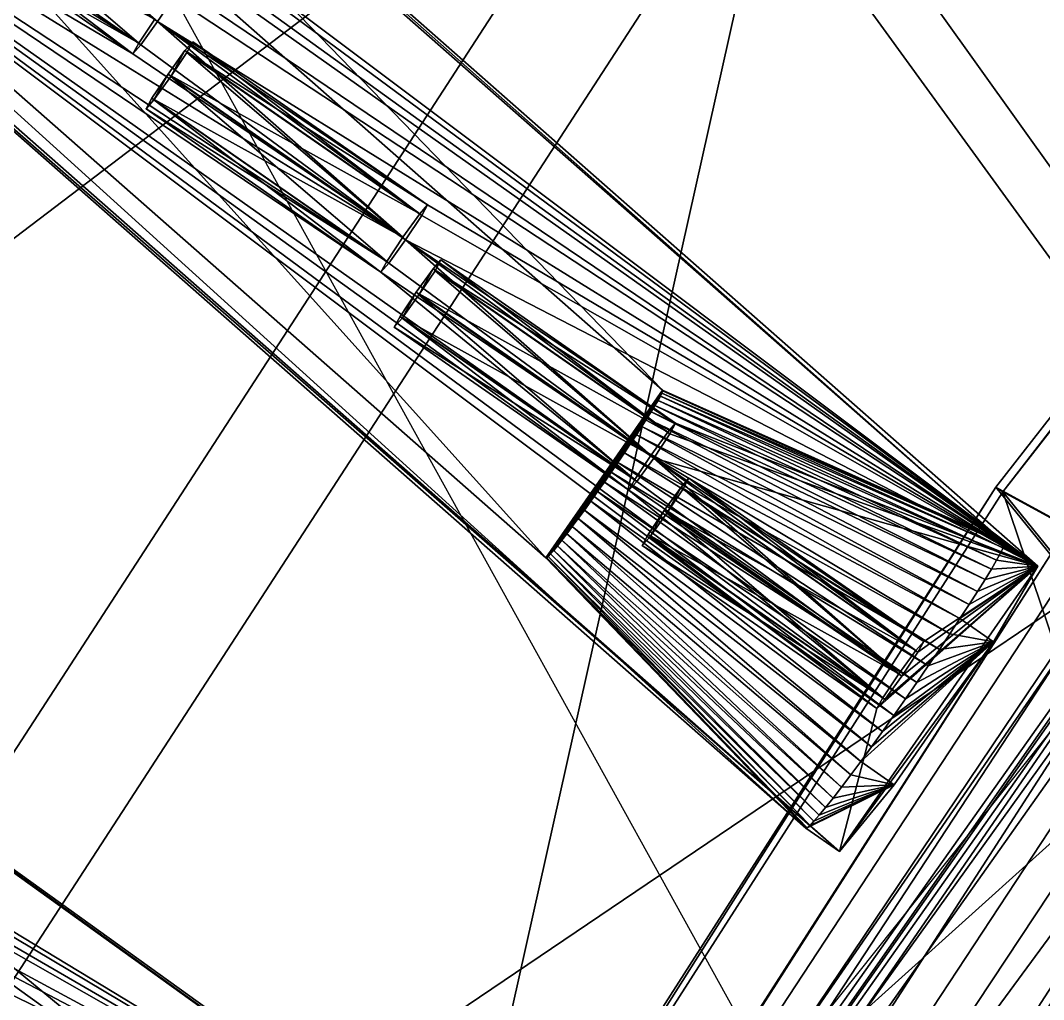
# Model space of a CAD drawing. Header units: millimetres. Extents: x -228 to 228, y -204 to 237.
# Drawn here: x -130.24 to -105.22, y 102.77 to 126.71 of the extents above; entities that cross this region are included whole.
import ezdxf

# ---------------------------------------------------------------- set-up
doc = ezdxf.new("R2010")
doc.units = ezdxf.units.MM
doc.header["$LTSCALE"] = 127.314815
for name, color, linetype in [('1229', 7, 'CONTINUOUS'), ('1396', 7, 'CONTINUOUS'), ('1436', 7, 'CONTINUOUS'), ('15', 7, 'CONTINUOUS'), ('1784', 7, 'CONTINUOUS'), ('1785', 7, 'CONTINUOUS'), ('1786', 7, 'CONTINUOUS'), ('1788', 7, 'CONTINUOUS'), ('1791', 7, 'CONTINUOUS'), ('1792', 7, 'CONTINUOUS'), ('18', 7, 'CONTINUOUS'), ('2162', 7, 'CONTINUOUS'), ('2174', 7, 'CONTINUOUS'), ('25', 7, 'CONTINUOUS'), ('344', 7, 'CONTINUOUS'), ('350', 7, 'CONTINUOUS'), ('371', 7, 'CONTINUOUS'), ('378', 7, 'CONTINUOUS'), ('45', 7, 'CONTINUOUS'), ('501', 7, 'CONTINUOUS'), ('55', 7, 'CONTINUOUS'), ('6722', 7, 'CONTINUOUS'), ('6749', 7, 'CONTINUOUS'), ('6750', 7, 'CONTINUOUS'), ('7091', 7, 'CONTINUOUS'), ('7092', 7, 'CONTINUOUS'), ('7093', 7, 'CONTINUOUS'), ('7094', 7, 'CONTINUOUS'), ('7115', 7, 'CONTINUOUS'), ('7116', 7, 'CONTINUOUS'), ('7119', 7, 'CONTINUOUS'), ('7120', 7, 'CONTINUOUS'), ('7121', 7, 'CONTINUOUS'), ('7122', 7, 'CONTINUOUS'), ('7123', 7, 'CONTINUOUS'), ('7124', 7, 'CONTINUOUS'), ('7125', 7, 'CONTINUOUS'), ('7126', 7, 'CONTINUOUS'), ('7127', 7, 'CONTINUOUS'), ('7128', 7, 'CONTINUOUS'), ('7129', 7, 'CONTINUOUS'), ('7130', 7, 'CONTINUOUS'), ('7131', 7, 'CONTINUOUS'), ('7133', 7, 'CONTINUOUS'), ('7134', 7, 'CONTINUOUS'), ('7141', 7, 'CONTINUOUS'), ('7143', 7, 'CONTINUOUS'), ('7144', 7, 'CONTINUOUS'), ('7146', 7, 'CONTINUOUS'), ('7147', 7, 'CONTINUOUS'), ('7150', 7, 'CONTINUOUS'), ('7172', 7, 'CONTINUOUS')]:
    doc.layers.add(name, color=color, linetype=linetype)

msp = doc.modelspace()

# ---------------------------------------------------------------- linework, layer by layer
at = {"layer": '1229', "color": 5, "linetype": 'Continuous'}
for points in [[(-121.292, 70.028, 1027.748), (-90.7, 116.89, 1026.726), (-68.919, 144.328, 1025.142), (-121.292, 70.028, 1027.748)], [(-121.292, 70.028, 1027.748), (-68.919, 144.328, 1025.142), (-120.549, 69.599, 1026.788), (-121.292, 70.028, 1027.748)], [(-68.919, 144.328, 1025.142), (-68.326, 143.798, 1024.603), (-120.549, 69.599, 1026.788), (-68.919, 144.328, 1025.142)], [(-68.326, 143.798, 1024.603), (-67.599, 143.181, 1024.474), (-120.549, 69.599, 1026.788), (-68.326, 143.798, 1024.603)], [(-67.599, 143.181, 1024.474), (-89.111, 115.698, 1025.735), (-120.549, 69.599, 1026.788), (-67.599, 143.181, 1024.474)], [(-89.111, 115.698, 1025.735), (-119.461, 68.971, 1026.509), (-120.549, 69.599, 1026.788), (-89.111, 115.698, 1025.735)]]:
    msp.add_3dface(points, dxfattribs=at)
at = {"layer": '1396', "color": 5, "linetype": 'Continuous'}
for points in [[(-76.859, 149.705, 1027.757), (-129.787, 74.933, 1029.772), (-85.07, 139.866, 1028.28), (-76.859, 149.705, 1027.757)], [(-129.787, 74.933, 1029.772), (-76.859, 149.705, 1027.757), (-129.505, 74.77, 1029.13), (-129.787, 74.933, 1029.772)], [(-76.859, 149.705, 1027.757), (-76.642, 149.483, 1027.135), (-129.505, 74.77, 1029.13), (-76.859, 149.705, 1027.757)], [(-76.642, 149.483, 1027.135), (-76.164, 149.057, 1026.864), (-129.505, 74.77, 1029.13), (-76.642, 149.483, 1027.135)], [(-76.164, 149.057, 1026.864), (-84.344, 139.233, 1027.385), (-129.505, 74.77, 1029.13), (-76.164, 149.057, 1026.864)], [(-129.787, 74.933, 1029.772), (-98.452, 122.645, 1028.99), (-85.07, 139.866, 1028.28), (-129.787, 74.933, 1029.772)], [(-84.344, 139.233, 1027.385), (-97.679, 122.041, 1028.094), (-129.505, 74.77, 1029.13), (-84.344, 139.233, 1027.385)], [(-97.679, 122.041, 1028.094), (-128.922, 74.433, 1028.874), (-129.505, 74.77, 1029.13), (-97.679, 122.041, 1028.094)]]:
    msp.add_3dface(points, dxfattribs=at)
at = {"layer": '1436', "color": 5, "linetype": 'Continuous'}
for points in [[(-89.825, 115.302, 1029.44), (-119.683, 69.099, 1030.304), (-88.516, 114.345, 1028.89), (-89.825, 115.302, 1029.44)], [(-88.516, 114.345, 1028.89), (-119.683, 69.099, 1030.304), (-119.004, 68.707, 1029.783), (-88.516, 114.345, 1028.89)], [(-118.196, 68.241, 1029.657), (-88.516, 114.345, 1028.89), (-119.004, 68.707, 1029.783), (-118.196, 68.241, 1029.657)]]:
    msp.add_3dface(points, dxfattribs=at)
at = {"layer": '15', "color": 5, "linetype": 'Continuous'}
for points in [[(-48.25, 83.571, 1037.893), (-77.333, 152.514, 1031.221), (-106.388, 115.3, 1032.773), (-48.25, 83.571, 1037.893)], [(-131.588, 75.972, 1033.284), (-68.236, 68.236, 1037.893), (-106.388, 115.3, 1032.773), (-131.588, 75.972, 1033.284)], [(-68.236, 68.236, 1037.893), (-48.25, 83.571, 1037.893), (-106.388, 115.3, 1032.773), (-68.236, 68.236, 1037.893)]]:
    msp.add_3dface(points, dxfattribs=at)
at = {"layer": '1784', "color": 2, "linetype": 'Continuous'}
for points in [[(-85.859, 107.662, 10), (-124.069, 59.746, 10), (-82.503, 103.454, 10), (-85.859, 107.662, 10)], [(-82.503, 103.454, 10), (-124.069, 59.746, 10), (-119.22, 57.411, 10), (-82.503, 103.454, 10)]]:
    msp.add_3dface(points, dxfattribs=at)
at = {"layer": '1785', "color": 2, "linetype": 'Continuous'}
for points in [[(-134.711, 64.871, 26), (-89.471, 112.193, 26), (-93.224, 116.896, 26), (-134.711, 64.871, 26)], [(-129.289, 62.262, 26), (-89.471, 112.193, 26), (-134.711, 64.871, 26), (-129.289, 62.262, 26)]]:
    msp.add_3dface(points, dxfattribs=at)
at = {"layer": '1786', "color": 2, "linetype": 'Continuous'}
for points in [[(-138.889, 66.886, 25.156), (-96.115, 120.524, 25.156), (-133.212, 64.152, 18.855), (-138.889, 66.886, 25.156)], [(-133.212, 64.152, 18.855), (-96.115, 120.524, 25.156), (-92.186, 115.597, 18.855), (-133.212, 64.152, 18.855)]]:
    msp.add_3dface(points, dxfattribs=at)
at = {"layer": '1788', "color": 2, "linetype": 'Continuous'}
for points in [[(-133.081, 64.089, 18.527), (-92.095, 115.483, 18.527), (-132.873, 63.988, 14.121), (-133.081, 64.089, 18.527)], [(-132.873, 63.988, 14.121), (-92.095, 115.483, 18.527), (-91.951, 115.303, 14.121), (-132.873, 63.988, 14.121)]]:
    msp.add_3dface(points, dxfattribs=at)
at = {"layer": '1791', "color": 2, "linetype": 'Continuous'}
for points in [[(-89.471, 112.193, 26), (-129.289, 62.262, 26), (-88.102, 110.476, 23.804), (-89.471, 112.193, 26)], [(-129.289, 62.262, 26), (-127.311, 61.31, 23.804), (-88.102, 110.476, 23.804), (-129.289, 62.262, 26)]]:
    msp.add_3dface(points, dxfattribs=at)
at = {"layer": '1792', "color": 2, "linetype": 'Continuous'}
for points in [[(-87.912, 110.238, 18), (-127.037, 61.178, 18), (-86.761, 108.795, 11.112), (-87.912, 110.238, 18)], [(-86.761, 108.795, 11.112), (-127.037, 61.178, 18), (-125.374, 60.377, 11.112), (-86.761, 108.795, 11.112)]]:
    msp.add_3dface(points, dxfattribs=at)
at = {"layer": '18', "color": 5, "linetype": 'Continuous'}
for points in [[(-77.23, 152.311, 1029.234), (-48.25, 83.571, 1035.889), (-106.215, 115.19, 1030.783), (-77.23, 152.311, 1029.234)], [(-106.215, 115.19, 1030.783), (-83.571, 48.25, 1035.889), (-131.412, 75.871, 1031.295), (-106.215, 115.19, 1030.783)], [(-48.25, 83.571, 1035.889), (-68.236, 68.236, 1035.889), (-106.215, 115.19, 1030.783), (-48.25, 83.571, 1035.889)], [(-68.236, 68.236, 1035.889), (-83.571, 48.25, 1035.889), (-106.215, 115.19, 1030.783), (-68.236, 68.236, 1035.889)]]:
    msp.add_3dface(points, dxfattribs=at)
at = {"layer": '2162', "color": 5, "linetype": 'Continuous'}
msp.add_3dface([(-124.069, 59.746, 10), (-85.859, 107.662, 10), (-125.374, 60.377, 11.112), (-124.069, 59.746, 10)], dxfattribs=at)
at = {"layer": '2174', "color": 5, "linetype": 'Continuous'}
msp.add_3dface([(-111.715, 100.588, 17.203), (-132.487, 138.154, 69.694), (-88.36, 121.617, 17.203), (-111.715, 100.588, 17.203)], dxfattribs=at)
at = {"layer": '25', "color": 5, "linetype": 'Continuous'}
for points in [[(-106.388, 115.3, 1032.773), (-77.333, 152.514, 1031.221), (-106.215, 115.19, 1030.783), (-106.388, 115.3, 1032.773)], [(-77.333, 152.514, 1031.221), (-77.23, 152.311, 1029.234), (-106.215, 115.19, 1030.783), (-77.333, 152.514, 1031.221)], [(-131.588, 75.972, 1033.284), (-106.388, 115.3, 1032.773), (-131.412, 75.871, 1031.295), (-131.588, 75.972, 1033.284)], [(-106.388, 115.3, 1032.773), (-106.215, 115.19, 1030.783), (-131.412, 75.871, 1031.295), (-106.388, 115.3, 1032.773)]]:
    msp.add_3dface(points, dxfattribs=at)
at = {"layer": '344', "color": 5, "linetype": 'Continuous'}
for points in [[(-129.787, 74.933, 1029.772), (-104.875, 113.917, 1029.97), (-98.452, 122.645, 1028.99), (-129.787, 74.933, 1029.772)], [(-129.849, 74.968, 1030.472), (-104.875, 113.917, 1029.97), (-129.787, 74.933, 1029.772), (-129.849, 74.968, 1030.472)]]:
    msp.add_3dface(points, dxfattribs=at)
at = {"layer": '350', "color": 5, "linetype": 'Continuous'}
for points in [[(-126.476, 73.021, 1028.903), (-128.922, 74.433, 1028.874), (-76.164, 149.057, 1026.864), (-126.476, 73.021, 1028.903)], [(-76.164, 149.057, 1026.864), (-128.922, 74.433, 1028.874), (-84.344, 139.233, 1027.385), (-76.164, 149.057, 1026.864)], [(-72.995, 147.023, 1026.662), (-126.476, 73.021, 1028.903), (-76.164, 149.057, 1026.864), (-72.995, 147.023, 1026.662)], [(-124.565, 71.918, 1028.934), (-126.476, 73.021, 1028.903), (-72.995, 147.023, 1026.662), (-124.565, 71.918, 1028.934)], [(-70.948, 145.687, 1026.38), (-124.565, 71.918, 1028.934), (-72.995, 147.023, 1026.662), (-70.948, 145.687, 1026.38)], [(-122.24, 70.575, 1028.707), (-124.565, 71.918, 1028.934), (-70.948, 145.687, 1026.38), (-122.24, 70.575, 1028.707)], [(-69.706, 144.86, 1025.877), (-122.24, 70.575, 1028.707), (-70.948, 145.687, 1026.38), (-69.706, 144.86, 1025.877)], [(-121.292, 70.028, 1027.748), (-122.24, 70.575, 1028.707), (-69.706, 144.86, 1025.877), (-121.292, 70.028, 1027.748)], [(-90.7, 116.89, 1026.726), (-121.292, 70.028, 1027.748), (-69.706, 144.86, 1025.877), (-90.7, 116.89, 1026.726)], [(-84.344, 139.233, 1027.385), (-128.922, 74.433, 1028.874), (-97.679, 122.041, 1028.094), (-84.344, 139.233, 1027.385)]]:
    msp.add_3dface(points, dxfattribs=at)
at = {"layer": '371', "color": 5, "linetype": 'Continuous'}
for points in [[(-120.796, 69.742, 1031.257), (-120.194, 69.394, 1030.83), (-69.058, 144.034, 1028.73), (-120.796, 69.742, 1031.257)], [(-89.905, 118.336, 1030.461), (-120.796, 69.742, 1031.257), (-69.058, 144.034, 1028.73), (-89.905, 118.336, 1030.461)], [(-120.194, 69.394, 1030.83), (-119.683, 69.099, 1030.304), (-69.058, 144.034, 1028.73), (-120.194, 69.394, 1030.83)], [(-69.058, 144.034, 1028.73), (-119.683, 69.099, 1030.304), (-89.825, 115.302, 1029.44), (-69.058, 144.034, 1028.73)]]:
    msp.add_3dface(points, dxfattribs=at)
at = {"layer": '378', "color": 5, "linetype": 'Continuous'}
msp.add_3dface([(-88.516, 114.345, 1028.89), (-118.196, 68.241, 1029.657), (-71.418, 71.418, 1032.484), (-88.516, 114.345, 1028.89)], dxfattribs=at)
at = {"layer": '45', "color": 5, "linetype": 'Continuous'}
msp.add_3dface([(-119.461, 68.971, 1026.509), (-89.111, 115.698, 1025.735), (-84.948, 49.045, 1029.672), (-119.461, 68.971, 1026.509)], dxfattribs=at)
at = {"layer": '501', "color": 5, "linetype": 'Continuous'}
for points in [[(-90.434, 118.713, 1030.543), (-121.502, 70.149, 1031.411), (-89.905, 118.336, 1030.461), (-90.434, 118.713, 1030.543)], [(-89.905, 118.336, 1030.461), (-121.502, 70.149, 1031.411), (-121.14, 69.94, 1031.392), (-89.905, 118.336, 1030.461)], [(-120.796, 69.742, 1031.257), (-89.905, 118.336, 1030.461), (-121.14, 69.94, 1031.392), (-120.796, 69.742, 1031.257)]]:
    msp.add_3dface(points, dxfattribs=at)
at = {"layer": '55', "color": 5, "linetype": 'Continuous'}
for points in [[(-104.875, 113.917, 1029.97), (-129.849, 74.968, 1030.472), (-90.434, 118.713, 1030.543), (-104.875, 113.917, 1029.97)], [(-90.434, 118.713, 1030.543), (-129.849, 74.968, 1030.472), (-121.502, 70.149, 1031.411), (-90.434, 118.713, 1030.543)]]:
    msp.add_3dface(points, dxfattribs=at)
at = {"layer": '6722', "color": 6, "linetype": 'Continuous'}
for points in [[(-100.848, 115.102, 1025.993), (-127.606, 73.673, 1026.6), (-98.231, 113.596, 1025.993), (-100.848, 115.102, 1025.993)], [(-127.606, 73.673, 1026.6), (-125.005, 72.172, 1026.6), (-98.231, 113.596, 1025.993), (-127.606, 73.673, 1026.6)]]:
    msp.add_3dface(points, dxfattribs=at)
at = {"layer": '6749', "color": 6, "linetype": 'Continuous'}
for points in [[(-100.848, 115.102, 1025.993), (-70.107, 153.637, 1024.198), (-114.299, 133.635, 553.042), (-100.848, 115.102, 1025.993)], [(-134.942, 141.595, 88.542), (-164.87, 95.188, 79.5), (-114.299, 133.635, 553.042), (-134.942, 141.595, 88.542)], [(-164.87, 95.188, 79.5), (-146.238, 84.431, 553.05), (-114.299, 133.635, 553.042), (-164.87, 95.188, 79.5)], [(-146.238, 84.431, 553.05), (-100.848, 115.102, 1025.993), (-114.299, 133.635, 553.042), (-146.238, 84.431, 553.05)], [(-146.238, 84.431, 553.05), (-127.606, 73.673, 1026.6), (-100.848, 115.102, 1025.993), (-146.238, 84.431, 553.05)]]:
    msp.add_3dface(points, dxfattribs=at)
at = {"layer": '6750', "color": 6, "linetype": 'Continuous'}
for points in [[(-67.452, 152.104, 1024.198), (-98.231, 113.596, 1025.993), (-111.583, 132.261, 553.04), (-67.452, 152.104, 1024.198)], [(-111.583, 132.261, 553.04), (-143.637, 82.929, 553.05), (-132.244, 140.207, 88.591), (-111.583, 132.261, 553.04)], [(-125.005, 72.172, 1026.6), (-143.637, 82.929, 553.05), (-111.583, 132.261, 553.04), (-125.005, 72.172, 1026.6)], [(-98.231, 113.596, 1025.993), (-125.005, 72.172, 1026.6), (-111.583, 132.261, 553.04), (-98.231, 113.596, 1025.993)]]:
    msp.add_3dface(points, dxfattribs=at)
at = {"layer": '7091', "color": 191, "linetype": 'Continuous', "true_color": 0xba45ff}
for points in [[(-116.928, 96.258, 1021.038), (-152.299, 117.689, 113.924), (-151.559, 121.154, 86.911), (-116.928, 96.258, 1021.038)], [(-152.429, 117.423, 114.63), (-152.299, 117.689, 113.924), (-116.928, 96.258, 1021.038), (-152.429, 117.423, 114.63)], [(-145.773, 112.998, 289.941), (-152.429, 117.423, 114.63), (-116.928, 96.258, 1021.038), (-145.773, 112.998, 289.941)], [(-120.612, 92.812, 993.296), (-120.743, 92.546, 994.002), (-156.114, 113.977, 86.888), (-120.612, 92.812, 993.296)], [(-120.743, 92.546, 994.002), (-121.483, 89.081, 1021.015), (-156.114, 113.977, 86.888), (-120.743, 92.546, 994.002)], [(-127.269, 97.237, 817.985), (-120.612, 92.812, 993.296), (-156.114, 113.977, 86.888), (-127.269, 97.237, 817.985)], [(-127.138, 97.503, 817.28), (-127.269, 97.237, 817.985), (-156.114, 113.977, 86.888), (-127.138, 97.503, 817.28)], [(-156.114, 113.977, 86.888), (-133.794, 101.928, 641.969), (-127.138, 97.503, 817.28), (-156.114, 113.977, 86.888)], [(-145.904, 112.732, 290.646), (-145.773, 112.998, 289.941), (-116.928, 96.258, 1021.038), (-145.904, 112.732, 290.646)], [(-116.928, 96.258, 1021.038), (-139.248, 108.307, 465.957), (-145.904, 112.732, 290.646), (-116.928, 96.258, 1021.038)], [(-139.378, 108.041, 466.663), (-139.248, 108.307, 465.957), (-116.928, 96.258, 1021.038), (-139.378, 108.041, 466.663)], [(-139.747, 107.436, 466.954), (-139.378, 108.041, 466.663), (-116.928, 96.258, 1021.038), (-139.747, 107.436, 466.954)], [(-132.722, 103.616, 641.974), (-139.747, 107.436, 466.954), (-116.928, 96.258, 1021.038), (-132.722, 103.616, 641.974)], [(-132.853, 103.35, 642.68), (-132.722, 103.616, 641.974), (-116.928, 96.258, 1021.038), (-132.853, 103.35, 642.68)], [(-133.221, 102.745, 642.97), (-132.853, 103.35, 642.68), (-116.928, 96.258, 1021.038), (-133.221, 102.745, 642.97)]]:
    msp.add_3dface(points, dxfattribs=at)
at = {"layer": '7092', "color": 191, "linetype": 'Continuous', "true_color": 0xba45ff}
for points in [[(-117.771, 96.793, 1021.083), (-151.559, 121.154, 86.911), (-152.402, 121.689, 86.956), (-117.771, 96.793, 1021.083)], [(-116.928, 96.258, 1021.038), (-151.559, 121.154, 86.911), (-117.771, 96.793, 1021.083), (-116.928, 96.258, 1021.038)]]:
    msp.add_3dface(points, dxfattribs=at)
at = {"layer": '7093', "color": 191, "linetype": 'Continuous', "true_color": 0xba45ff}
for points in [[(-162.949, 120.36, 96.071), (-128.966, 95.93, 1012.716), (-160.27, 124.582, 96.084), (-162.949, 120.36, 96.071)], [(-128.966, 95.93, 1012.716), (-126.287, 100.152, 1012.729), (-160.27, 124.582, 96.084), (-128.966, 95.93, 1012.716)]]:
    msp.add_3dface(points, dxfattribs=at)
at = {"layer": '7094', "color": 191, "linetype": 'Continuous', "true_color": 0xba45ff}
for points in [[(-156.114, 113.977, 86.888), (-121.483, 89.081, 1021.015), (-156.957, 114.513, 86.934), (-156.114, 113.977, 86.888)], [(-121.483, 89.081, 1021.015), (-122.326, 89.617, 1021.061), (-156.957, 114.513, 86.934), (-121.483, 89.081, 1021.015)]]:
    msp.add_3dface(points, dxfattribs=at)
at = {"layer": '7115', "color": 191, "linetype": 'Continuous', "true_color": 0xba45ff}
for points in [[(-126.287, 100.152, 1012.729), (-152.402, 121.689, 86.956), (-160.27, 124.582, 96.084), (-126.287, 100.152, 1012.729)], [(-117.771, 96.793, 1021.083), (-152.402, 121.689, 86.956), (-126.287, 100.152, 1012.729), (-117.771, 96.793, 1021.083)]]:
    msp.add_3dface(points, dxfattribs=at)
at = {"layer": '7116', "color": 191, "linetype": 'Continuous', "true_color": 0xba45ff}
for points in [[(-128.966, 95.93, 1012.716), (-162.949, 120.36, 96.071), (-122.326, 89.617, 1021.061), (-128.966, 95.93, 1012.716)], [(-122.326, 89.617, 1021.061), (-162.949, 120.36, 96.071), (-156.957, 114.513, 86.934), (-122.326, 89.617, 1021.061)]]:
    msp.add_3dface(points, dxfattribs=at)
at = {"layer": '7119', "color": 191, "linetype": 'Continuous', "true_color": 0xba45ff}
for points in [[(-105.358, 113.372, 1020.746), (-138.483, 138.213, 119.741), (-137.565, 141.707, 92.737), (-105.358, 113.372, 1020.746)], [(-138.626, 137.951, 120.446), (-138.483, 138.213, 119.741), (-105.358, 113.372, 1020.746), (-138.626, 137.951, 120.446)], [(-132.417, 132.876, 294.535), (-138.626, 137.951, 120.446), (-105.358, 113.372, 1020.746), (-132.417, 132.876, 294.535)], [(-109.15, 110.149, 992.993), (-109.293, 109.887, 993.697), (-142.418, 134.728, 92.692), (-109.15, 110.149, 992.993)], [(-109.293, 109.887, 993.697), (-110.21, 106.394, 1020.702), (-142.418, 134.728, 92.692), (-109.293, 109.887, 993.697)], [(-115.359, 115.224, 818.904), (-109.15, 110.149, 992.993), (-142.418, 134.728, 92.692), (-115.359, 115.224, 818.904)], [(-115.216, 115.486, 818.199), (-115.359, 115.224, 818.904), (-142.418, 134.728, 92.692), (-115.216, 115.486, 818.199)], [(-142.418, 134.728, 92.692), (-121.425, 120.561, 644.111), (-115.216, 115.486, 818.199), (-142.418, 134.728, 92.692)], [(-121.283, 120.823, 643.406), (-121.425, 120.561, 644.111), (-142.418, 134.728, 92.692), (-121.283, 120.823, 643.406)], [(-120.889, 121.412, 643.117), (-121.283, 120.823, 643.406), (-142.418, 134.728, 92.692), (-120.889, 121.412, 643.117)], [(-127.492, 125.898, 469.317), (-120.889, 121.412, 643.117), (-142.418, 134.728, 92.692), (-127.492, 125.898, 469.317)], [(-127.349, 126.16, 468.613), (-127.492, 125.898, 469.317), (-142.418, 134.728, 92.692), (-127.349, 126.16, 468.613)], [(-126.956, 126.749, 468.324), (-127.349, 126.16, 468.613), (-142.418, 134.728, 92.692), (-126.956, 126.749, 468.324)], [(-132.559, 132.614, 295.239), (-132.417, 132.876, 294.535), (-105.358, 113.372, 1020.746), (-132.559, 132.614, 295.239)], [(-105.358, 113.372, 1020.746), (-126.35, 127.54, 469.328), (-132.559, 132.614, 295.239), (-105.358, 113.372, 1020.746)], [(-126.493, 127.278, 470.033), (-126.35, 127.54, 469.328), (-105.358, 113.372, 1020.746), (-126.493, 127.278, 470.033)], [(-126.886, 126.688, 470.322), (-126.493, 127.278, 470.033), (-105.358, 113.372, 1020.746), (-126.886, 126.688, 470.322)], [(-126.886, 126.688, 470.322), (-120.889, 121.412, 643.117), (-127.3, 126.116, 470.025), (-126.886, 126.688, 470.322)], [(-120.475, 121.984, 643.413), (-120.889, 121.412, 643.117), (-126.886, 126.688, 470.322), (-120.475, 121.984, 643.413)], [(-120.284, 122.203, 644.121), (-120.475, 121.984, 643.413), (-126.886, 126.688, 470.322), (-120.284, 122.203, 644.121)], [(-120.284, 122.203, 644.121), (-126.886, 126.688, 470.322), (-105.358, 113.372, 1020.746), (-120.284, 122.203, 644.121)], [(-127.3, 126.116, 470.025), (-120.889, 121.412, 643.117), (-127.492, 125.898, 469.317), (-127.3, 126.116, 470.025)], [(-120.426, 121.941, 644.826), (-120.284, 122.203, 644.121), (-105.358, 113.372, 1020.746), (-120.426, 121.941, 644.826)], [(-120.82, 121.351, 645.115), (-120.426, 121.941, 644.826), (-105.358, 113.372, 1020.746), (-120.82, 121.351, 645.115)], [(-120.82, 121.351, 645.115), (-114.823, 116.075, 817.91), (-121.234, 120.78, 644.819), (-120.82, 121.351, 645.115)], [(-114.409, 116.647, 818.207), (-114.823, 116.075, 817.91), (-120.82, 121.351, 645.115), (-114.409, 116.647, 818.207)], [(-114.217, 116.866, 818.915), (-114.409, 116.647, 818.207), (-120.82, 121.351, 645.115), (-114.217, 116.866, 818.915)], [(-114.217, 116.866, 818.915), (-120.82, 121.351, 645.115), (-105.358, 113.372, 1020.746), (-114.217, 116.866, 818.915)], [(-121.234, 120.78, 644.819), (-114.823, 116.075, 817.91), (-121.425, 120.561, 644.111), (-121.234, 120.78, 644.819)], [(-114.823, 116.075, 817.91), (-115.216, 115.486, 818.199), (-121.425, 120.561, 644.111), (-114.823, 116.075, 817.91)], [(-114.36, 116.604, 819.619), (-114.217, 116.866, 818.915), (-105.358, 113.372, 1020.746), (-114.36, 116.604, 819.619)], [(-114.754, 116.014, 819.908), (-114.36, 116.604, 819.619), (-105.358, 113.372, 1020.746), (-114.754, 116.014, 819.908)], [(-114.754, 116.014, 819.908), (-108.756, 110.739, 992.704), (-115.167, 115.443, 819.612), (-114.754, 116.014, 819.908)], [(-108.343, 111.31, 993), (-108.756, 110.739, 992.704), (-114.754, 116.014, 819.908), (-108.343, 111.31, 993)], [(-108.151, 111.529, 993.708), (-108.343, 111.31, 993), (-114.754, 116.014, 819.908), (-108.151, 111.529, 993.708)], [(-108.151, 111.529, 993.708), (-114.754, 116.014, 819.908), (-105.358, 113.372, 1020.746), (-108.151, 111.529, 993.708)], [(-115.167, 115.443, 819.612), (-108.756, 110.739, 992.704), (-115.359, 115.224, 818.904), (-115.167, 115.443, 819.612)], [(-108.756, 110.739, 992.704), (-109.15, 110.149, 992.993), (-115.359, 115.224, 818.904), (-108.756, 110.739, 992.704)], [(-110.21, 106.394, 1020.702), (-109.293, 109.887, 993.697), (-105.358, 113.372, 1020.746), (-110.21, 106.394, 1020.702)], [(-106.443, 111.515, 1024.412), (-110.21, 106.394, 1020.702), (-105.358, 113.372, 1020.746), (-106.443, 111.515, 1024.412)], [(-109.293, 109.887, 993.697), (-109.101, 110.106, 994.405), (-105.358, 113.372, 1020.746), (-109.293, 109.887, 993.697)], [(-109.101, 110.106, 994.405), (-108.687, 110.678, 994.702), (-105.358, 113.372, 1020.746), (-109.101, 110.106, 994.405)], [(-108.687, 110.678, 994.702), (-108.294, 111.267, 994.413), (-105.358, 113.372, 1020.746), (-108.687, 110.678, 994.702)], [(-108.294, 111.267, 994.413), (-108.151, 111.529, 993.708), (-105.358, 113.372, 1020.746), (-108.294, 111.267, 994.413)], [(-108.87, 108.026, 1024.389), (-110.21, 106.394, 1020.702), (-106.443, 111.515, 1024.412), (-108.87, 108.026, 1024.389)]]:
    msp.add_3dface(points, dxfattribs=at)
at = {"layer": '7120', "color": 191, "linetype": 'Continuous', "true_color": 0xba45ff}
for points in [[(-106.178, 113.942, 1020.792), (-137.565, 141.707, 92.737), (-138.386, 142.277, 92.783), (-106.178, 113.942, 1020.792)], [(-105.358, 113.372, 1020.746), (-137.565, 141.707, 92.737), (-106.178, 113.942, 1020.792), (-105.358, 113.372, 1020.746)]]:
    msp.add_3dface(points, dxfattribs=at)
at = {"layer": '7121', "color": 191, "linetype": 'Continuous', "true_color": 0xba45ff}
for points in [[(-148.99, 141.371, 101.883), (-117.389, 113.57, 1012.41), (-146.136, 145.476, 101.909), (-148.99, 141.371, 101.883)], [(-117.389, 113.57, 1012.41), (-114.535, 117.675, 1012.437), (-146.136, 145.476, 101.909), (-117.389, 113.57, 1012.41)], [(-117.37, 113.575, 1012.7), (-114.535, 117.675, 1012.437), (-117.389, 113.57, 1012.41), (-117.37, 113.575, 1012.7)], [(-114.535, 117.653, 1012.727), (-114.535, 117.675, 1012.437), (-117.37, 113.575, 1012.7), (-114.535, 117.653, 1012.727)], [(-117.331, 113.608, 1012.987), (-114.535, 117.653, 1012.727), (-117.37, 113.575, 1012.7), (-117.331, 113.608, 1012.987)], [(-114.553, 117.602, 1013.012), (-114.535, 117.653, 1012.727), (-117.331, 113.608, 1012.987), (-114.553, 117.602, 1013.012)], [(-117.274, 113.668, 1013.265), (-114.553, 117.602, 1013.012), (-117.331, 113.608, 1012.987), (-117.274, 113.668, 1013.265)], [(-114.591, 117.526, 1013.29), (-114.553, 117.602, 1013.012), (-117.274, 113.668, 1013.265), (-114.591, 117.526, 1013.29)], [(-117.199, 113.754, 1013.533), (-114.591, 117.526, 1013.29), (-117.274, 113.668, 1013.265), (-117.199, 113.754, 1013.533)], [(-114.648, 117.423, 1013.556), (-114.591, 117.526, 1013.29), (-117.199, 113.754, 1013.533), (-114.648, 117.423, 1013.556)], [(-117.107, 113.866, 1013.785), (-114.648, 117.423, 1013.556), (-117.199, 113.754, 1013.533), (-117.107, 113.866, 1013.785)], [(-114.722, 117.296, 1013.807), (-114.648, 117.423, 1013.556), (-117.107, 113.866, 1013.785), (-114.722, 117.296, 1013.807)], [(-117, 114.002, 1014.019), (-114.722, 117.296, 1013.807), (-117.107, 113.866, 1013.785), (-117, 114.002, 1014.019)], [(-114.813, 117.146, 1014.039), (-114.722, 117.296, 1013.807), (-117, 114.002, 1014.019), (-114.813, 117.146, 1014.039)], [(-116.878, 114.159, 1014.231), (-114.813, 117.146, 1014.039), (-117, 114.002, 1014.019), (-116.878, 114.159, 1014.231)], [(-114.92, 116.976, 1014.249), (-114.813, 117.146, 1014.039), (-116.878, 114.159, 1014.231), (-114.92, 116.976, 1014.249)], [(-116.745, 114.336, 1014.419), (-114.92, 116.976, 1014.249), (-116.878, 114.159, 1014.231), (-116.745, 114.336, 1014.419)], [(-115.04, 116.787, 1014.435), (-114.92, 116.976, 1014.249), (-116.745, 114.336, 1014.419), (-115.04, 116.787, 1014.435)], [(-116.601, 114.531, 1014.58), (-115.04, 116.787, 1014.435), (-116.745, 114.336, 1014.419), (-116.601, 114.531, 1014.58)], [(-115.173, 116.583, 1014.593), (-115.04, 116.787, 1014.435), (-116.601, 114.531, 1014.58), (-115.173, 116.583, 1014.593)], [(-116.448, 114.74, 1014.711), (-115.173, 116.583, 1014.593), (-116.601, 114.531, 1014.58), (-116.448, 114.74, 1014.711)], [(-115.317, 116.366, 1014.722), (-115.173, 116.583, 1014.593), (-116.448, 114.74, 1014.711), (-115.317, 116.366, 1014.722)], [(-116.288, 114.961, 1014.812), (-115.317, 116.366, 1014.722), (-116.448, 114.74, 1014.711), (-116.288, 114.961, 1014.812)], [(-115.47, 116.139, 1014.82), (-115.317, 116.366, 1014.722), (-116.288, 114.961, 1014.812), (-115.47, 116.139, 1014.82)], [(-116.125, 115.191, 1014.881), (-115.47, 116.139, 1014.82), (-116.288, 114.961, 1014.812), (-116.125, 115.191, 1014.881)], [(-115.629, 115.904, 1014.885), (-115.47, 116.139, 1014.82), (-116.125, 115.191, 1014.881), (-115.629, 115.904, 1014.885)], [(-115.959, 115.427, 1014.916), (-115.629, 115.904, 1014.885), (-116.125, 115.191, 1014.881), (-115.959, 115.427, 1014.916)], [(-115.793, 115.666, 1014.917), (-115.629, 115.904, 1014.885), (-115.959, 115.427, 1014.916), (-115.793, 115.666, 1014.917)]]:
    msp.add_3dface(points, dxfattribs=at)
at = {"layer": '7122', "color": 191, "linetype": 'Continuous', "true_color": 0xba45ff}
for points in [[(-142.418, 134.728, 92.692), (-110.21, 106.394, 1020.702), (-143.238, 135.298, 92.738), (-142.418, 134.728, 92.692)], [(-110.21, 106.394, 1020.702), (-111.031, 106.964, 1020.747), (-143.238, 135.298, 92.738), (-110.21, 106.394, 1020.702)]]:
    msp.add_3dface(points, dxfattribs=at)
at = {"layer": '7123', "color": 191, "linetype": 'Continuous', "true_color": 0xba45ff}
for points in [[(-113.893, 115.52, 994.029), (-114.036, 115.258, 994.734), (-114.085, 115.301, 993.321), (-113.893, 115.52, 994.029)], [(-114.085, 115.301, 993.321), (-114.429, 114.668, 995.023), (-114.498, 114.729, 993.025), (-114.085, 115.301, 993.321)], [(-114.036, 115.258, 994.734), (-114.429, 114.668, 995.023), (-114.085, 115.301, 993.321), (-114.036, 115.258, 994.734)], [(-114.892, 114.14, 993.314), (-114.498, 114.729, 993.025), (-114.843, 114.097, 994.726), (-114.892, 114.14, 993.314)], [(-114.498, 114.729, 993.025), (-114.429, 114.668, 995.023), (-114.843, 114.097, 994.726), (-114.498, 114.729, 993.025)], [(-115.035, 113.878, 994.019), (-114.892, 114.14, 993.314), (-114.843, 114.097, 994.726), (-115.035, 113.878, 994.019)]]:
    msp.add_3dface(points, dxfattribs=at)
at = {"layer": '7124', "color": 191, "linetype": 'Continuous', "true_color": 0xba45ff}
for points in [[(-108.151, 111.529, 993.708), (-113.893, 115.52, 994.029), (-114.085, 115.301, 993.321), (-108.151, 111.529, 993.708)], [(-108.294, 111.267, 994.413), (-114.036, 115.258, 994.734), (-113.893, 115.52, 994.029), (-108.294, 111.267, 994.413)], [(-108.151, 111.529, 993.708), (-108.294, 111.267, 994.413), (-113.893, 115.52, 994.029), (-108.151, 111.529, 993.708)], [(-108.343, 111.31, 993), (-114.085, 115.301, 993.321), (-114.498, 114.729, 993.025), (-108.343, 111.31, 993)], [(-108.687, 110.678, 994.702), (-114.429, 114.668, 995.023), (-114.036, 115.258, 994.734), (-108.687, 110.678, 994.702)], [(-108.343, 111.31, 993), (-108.151, 111.529, 993.708), (-114.085, 115.301, 993.321), (-108.343, 111.31, 993)], [(-108.294, 111.267, 994.413), (-108.687, 110.678, 994.702), (-114.036, 115.258, 994.734), (-108.294, 111.267, 994.413)], [(-108.756, 110.739, 992.704), (-108.343, 111.31, 993), (-114.498, 114.729, 993.025), (-108.756, 110.739, 992.704)]]:
    msp.add_3dface(points, dxfattribs=at)
at = {"layer": '7125', "color": 191, "linetype": 'Continuous', "true_color": 0xba45ff}
for points in [[(-108.756, 110.739, 992.704), (-114.498, 114.729, 993.025), (-114.892, 114.14, 993.314), (-108.756, 110.739, 992.704)], [(-114.429, 114.668, 995.023), (-109.101, 110.106, 994.405), (-114.843, 114.097, 994.726), (-114.429, 114.668, 995.023)], [(-108.687, 110.678, 994.702), (-109.101, 110.106, 994.405), (-114.429, 114.668, 995.023), (-108.687, 110.678, 994.702)], [(-109.15, 110.149, 992.993), (-114.892, 114.14, 993.314), (-115.035, 113.878, 994.019), (-109.15, 110.149, 992.993)], [(-109.293, 109.887, 993.697), (-115.035, 113.878, 994.019), (-114.843, 114.097, 994.726), (-109.293, 109.887, 993.697)], [(-109.15, 110.149, 992.993), (-108.756, 110.739, 992.704), (-114.892, 114.14, 993.314), (-109.15, 110.149, 992.993)], [(-109.101, 110.106, 994.405), (-109.293, 109.887, 993.697), (-114.843, 114.097, 994.726), (-109.101, 110.106, 994.405)], [(-109.293, 109.887, 993.697), (-109.15, 110.149, 992.993), (-115.035, 113.878, 994.019), (-109.293, 109.887, 993.697)]]:
    msp.add_3dface(points, dxfattribs=at)
at = {"layer": '7126', "color": 191, "linetype": 'Continuous', "true_color": 0xba45ff}
for points in [[(-119.959, 120.857, 819.236), (-120.102, 120.595, 819.94), (-120.151, 120.638, 818.528), (-119.959, 120.857, 819.236)], [(-120.151, 120.638, 818.528), (-120.496, 120.005, 820.229), (-120.565, 120.066, 818.232), (-120.151, 120.638, 818.528)], [(-120.102, 120.595, 819.94), (-120.496, 120.005, 820.229), (-120.151, 120.638, 818.528), (-120.102, 120.595, 819.94)], [(-120.958, 119.477, 818.52), (-120.565, 120.066, 818.232), (-120.909, 119.433, 819.933), (-120.958, 119.477, 818.52)], [(-120.565, 120.066, 818.232), (-120.496, 120.005, 820.229), (-120.909, 119.433, 819.933), (-120.565, 120.066, 818.232)], [(-121.101, 119.215, 819.225), (-120.958, 119.477, 818.52), (-120.909, 119.433, 819.933), (-121.101, 119.215, 819.225)]]:
    msp.add_3dface(points, dxfattribs=at)
at = {"layer": '7127', "color": 191, "linetype": 'Continuous', "true_color": 0xba45ff}
for points in [[(-114.217, 116.866, 818.915), (-119.959, 120.857, 819.236), (-120.151, 120.638, 818.528), (-114.217, 116.866, 818.915)], [(-114.36, 116.604, 819.619), (-120.102, 120.595, 819.94), (-119.959, 120.857, 819.236), (-114.36, 116.604, 819.619)], [(-114.217, 116.866, 818.915), (-114.36, 116.604, 819.619), (-119.959, 120.857, 819.236), (-114.217, 116.866, 818.915)], [(-114.409, 116.647, 818.207), (-120.151, 120.638, 818.528), (-120.565, 120.066, 818.232), (-114.409, 116.647, 818.207)], [(-114.409, 116.647, 818.207), (-114.217, 116.866, 818.915), (-120.151, 120.638, 818.528), (-114.409, 116.647, 818.207)], [(-114.754, 116.014, 819.908), (-120.496, 120.005, 820.229), (-120.102, 120.595, 819.94), (-114.754, 116.014, 819.908)], [(-114.36, 116.604, 819.619), (-114.754, 116.014, 819.908), (-120.102, 120.595, 819.94), (-114.36, 116.604, 819.619)], [(-114.823, 116.075, 817.91), (-114.409, 116.647, 818.207), (-120.565, 120.066, 818.232), (-114.823, 116.075, 817.91)]]:
    msp.add_3dface(points, dxfattribs=at)
at = {"layer": '7128', "color": 191, "linetype": 'Continuous', "true_color": 0xba45ff}
for points in [[(-114.823, 116.075, 817.91), (-120.565, 120.066, 818.232), (-120.958, 119.477, 818.52), (-114.823, 116.075, 817.91)], [(-120.496, 120.005, 820.229), (-115.167, 115.443, 819.612), (-120.909, 119.433, 819.933), (-120.496, 120.005, 820.229)], [(-114.754, 116.014, 819.908), (-115.167, 115.443, 819.612), (-120.496, 120.005, 820.229), (-114.754, 116.014, 819.908)], [(-115.216, 115.486, 818.199), (-120.958, 119.477, 818.52), (-121.101, 119.215, 819.225), (-115.216, 115.486, 818.199)], [(-115.359, 115.224, 818.904), (-121.101, 119.215, 819.225), (-120.909, 119.433, 819.933), (-115.359, 115.224, 818.904)], [(-115.216, 115.486, 818.199), (-114.823, 116.075, 817.91), (-120.958, 119.477, 818.52), (-115.216, 115.486, 818.199)], [(-115.167, 115.443, 819.612), (-115.359, 115.224, 818.904), (-120.909, 119.433, 819.933), (-115.167, 115.443, 819.612)], [(-115.359, 115.224, 818.904), (-115.216, 115.486, 818.199), (-121.101, 119.215, 819.225), (-115.359, 115.224, 818.904)]]:
    msp.add_3dface(points, dxfattribs=at)
at = {"layer": '7129', "color": 191, "linetype": 'Continuous', "true_color": 0xba45ff}
for points in [[(-126.026, 126.193, 644.442), (-126.168, 125.931, 645.147), (-126.217, 125.975, 643.734), (-126.026, 126.193, 644.442)], [(-126.217, 125.975, 643.734), (-126.562, 125.342, 645.436), (-126.631, 125.403, 643.438), (-126.217, 125.975, 643.734)], [(-126.168, 125.931, 645.147), (-126.562, 125.342, 645.436), (-126.217, 125.975, 643.734), (-126.168, 125.931, 645.147)], [(-127.025, 124.813, 643.727), (-126.631, 125.403, 643.438), (-126.976, 124.77, 645.14), (-127.025, 124.813, 643.727)], [(-126.631, 125.403, 643.438), (-126.562, 125.342, 645.436), (-126.976, 124.77, 645.14), (-126.631, 125.403, 643.438)], [(-127.168, 124.551, 644.432), (-127.025, 124.813, 643.727), (-126.976, 124.77, 645.14), (-127.168, 124.551, 644.432)]]:
    msp.add_3dface(points, dxfattribs=at)
at = {"layer": '7130', "color": 191, "linetype": 'Continuous', "true_color": 0xba45ff}
for points in [[(-120.284, 122.203, 644.121), (-126.026, 126.193, 644.442), (-126.217, 125.975, 643.734), (-120.284, 122.203, 644.121)], [(-120.426, 121.941, 644.826), (-126.168, 125.931, 645.147), (-126.026, 126.193, 644.442), (-120.426, 121.941, 644.826)], [(-120.284, 122.203, 644.121), (-120.426, 121.941, 644.826), (-126.026, 126.193, 644.442), (-120.284, 122.203, 644.121)], [(-120.475, 121.984, 643.413), (-126.217, 125.975, 643.734), (-126.631, 125.403, 643.438), (-120.475, 121.984, 643.413)], [(-120.82, 121.351, 645.115), (-126.562, 125.342, 645.436), (-126.168, 125.931, 645.147), (-120.82, 121.351, 645.115)], [(-120.475, 121.984, 643.413), (-120.284, 122.203, 644.121), (-126.217, 125.975, 643.734), (-120.475, 121.984, 643.413)], [(-120.426, 121.941, 644.826), (-120.82, 121.351, 645.115), (-126.168, 125.931, 645.147), (-120.426, 121.941, 644.826)], [(-120.889, 121.412, 643.117), (-120.475, 121.984, 643.413), (-126.631, 125.403, 643.438), (-120.889, 121.412, 643.117)]]:
    msp.add_3dface(points, dxfattribs=at)
at = {"layer": '7131', "color": 191, "linetype": 'Continuous', "true_color": 0xba45ff}
for points in [[(-120.889, 121.412, 643.117), (-126.631, 125.403, 643.438), (-127.025, 124.813, 643.727), (-120.889, 121.412, 643.117)], [(-126.562, 125.342, 645.436), (-121.234, 120.78, 644.819), (-126.976, 124.77, 645.14), (-126.562, 125.342, 645.436)], [(-120.82, 121.351, 645.115), (-121.234, 120.78, 644.819), (-126.562, 125.342, 645.436), (-120.82, 121.351, 645.115)], [(-121.283, 120.823, 643.406), (-127.025, 124.813, 643.727), (-127.168, 124.551, 644.432), (-121.283, 120.823, 643.406)], [(-121.425, 120.561, 644.111), (-127.168, 124.551, 644.432), (-126.976, 124.77, 645.14), (-121.425, 120.561, 644.111)], [(-121.283, 120.823, 643.406), (-120.889, 121.412, 643.117), (-127.025, 124.813, 643.727), (-121.283, 120.823, 643.406)], [(-121.234, 120.78, 644.819), (-121.425, 120.561, 644.111), (-126.976, 124.77, 645.14), (-121.234, 120.78, 644.819)], [(-121.425, 120.561, 644.111), (-121.283, 120.823, 643.406), (-127.168, 124.551, 644.432), (-121.425, 120.561, 644.111)]]:
    msp.add_3dface(points, dxfattribs=at)
at = {"layer": '7133', "color": 191, "linetype": 'Continuous', "true_color": 0xba45ff}
for points in [[(-126.886, 126.688, 470.322), (-132.628, 130.679, 470.643), (-132.235, 131.268, 470.354), (-126.886, 126.688, 470.322)], [(-126.493, 127.278, 470.033), (-126.886, 126.688, 470.322), (-132.235, 131.268, 470.354), (-126.493, 127.278, 470.033)]]:
    msp.add_3dface(points, dxfattribs=at)
at = {"layer": '7134', "color": 191, "linetype": 'Continuous', "true_color": 0xba45ff}
for points in [[(-132.628, 130.679, 470.643), (-127.3, 126.116, 470.025), (-133.042, 130.107, 470.346), (-132.628, 130.679, 470.643)], [(-126.886, 126.688, 470.322), (-127.3, 126.116, 470.025), (-132.628, 130.679, 470.643), (-126.886, 126.688, 470.322)], [(-127.349, 126.16, 468.613), (-133.091, 130.15, 468.934), (-133.234, 129.888, 469.638), (-127.349, 126.16, 468.613)], [(-127.492, 125.898, 469.317), (-133.234, 129.888, 469.638), (-133.042, 130.107, 470.346), (-127.492, 125.898, 469.317)], [(-127.349, 126.16, 468.613), (-126.956, 126.749, 468.324), (-133.091, 130.15, 468.934), (-127.349, 126.16, 468.613)], [(-127.3, 126.116, 470.025), (-127.492, 125.898, 469.317), (-133.042, 130.107, 470.346), (-127.3, 126.116, 470.025)], [(-127.492, 125.898, 469.317), (-127.349, 126.16, 468.613), (-133.234, 129.888, 469.638), (-127.492, 125.898, 469.317)]]:
    msp.add_3dface(points, dxfattribs=at)
at = {"layer": '7141', "color": 191, "linetype": 'Continuous', "true_color": 0xba45ff}
for points in [[(-106.209, 113.818, 1021.771), (-105.358, 113.372, 1020.746), (-106.177, 113.904, 1021.285), (-106.209, 113.818, 1021.771)], [(-105.358, 113.372, 1020.746), (-106.178, 113.942, 1020.792), (-106.177, 113.904, 1021.285), (-105.358, 113.372, 1020.746)], [(-106.37, 113.513, 1022.695), (-105.358, 113.372, 1020.746), (-106.274, 113.688, 1022.243), (-106.37, 113.513, 1022.695)], [(-106.274, 113.688, 1022.243), (-105.358, 113.372, 1020.746), (-106.209, 113.818, 1021.771), (-106.274, 113.688, 1022.243)], [(-106.443, 111.515, 1024.412), (-105.358, 113.372, 1020.746), (-107.264, 112.086, 1024.458), (-106.443, 111.515, 1024.412)], [(-107.264, 112.086, 1024.458), (-105.358, 113.372, 1020.746), (-107.037, 112.433, 1024.188), (-107.264, 112.086, 1024.458)], [(-107.037, 112.433, 1024.188), (-105.358, 113.372, 1020.746), (-106.832, 112.753, 1023.873), (-107.037, 112.433, 1024.188)], [(-106.832, 112.753, 1023.873), (-105.358, 113.372, 1020.746), (-106.651, 113.043, 1023.516), (-106.832, 112.753, 1023.873)], [(-106.651, 113.043, 1023.516), (-105.358, 113.372, 1020.746), (-106.496, 113.297, 1023.121), (-106.651, 113.043, 1023.516)], [(-106.496, 113.297, 1023.121), (-105.358, 113.372, 1020.746), (-106.37, 113.513, 1022.695), (-106.496, 113.297, 1023.121)], [(-107.508, 111.716, 1024.677), (-106.443, 111.515, 1024.412), (-107.264, 112.086, 1024.458), (-107.508, 111.716, 1024.677)], [(-107.767, 111.33, 1024.843), (-106.443, 111.515, 1024.412), (-107.508, 111.716, 1024.677), (-107.767, 111.33, 1024.843)], [(-108.87, 108.026, 1024.389), (-106.443, 111.515, 1024.412), (-109.69, 108.596, 1024.435), (-108.87, 108.026, 1024.389)], [(-109.69, 108.596, 1024.435), (-106.443, 111.515, 1024.412), (-109.43, 108.952, 1024.659), (-109.69, 108.596, 1024.435)], [(-109.43, 108.952, 1024.659), (-106.443, 111.515, 1024.412), (-109.159, 109.328, 1024.83), (-109.43, 108.952, 1024.659)], [(-109.159, 109.328, 1024.83), (-106.443, 111.515, 1024.412), (-108.88, 109.72, 1024.947), (-109.159, 109.328, 1024.83)], [(-108.88, 109.72, 1024.947), (-106.443, 111.515, 1024.412), (-108.598, 110.121, 1025.007), (-108.88, 109.72, 1024.947)], [(-108.598, 110.121, 1025.007), (-106.443, 111.515, 1024.412), (-108.316, 110.527, 1025.009), (-108.598, 110.121, 1025.007)], [(-108.316, 110.527, 1025.009), (-106.443, 111.515, 1024.412), (-108.038, 110.931, 1024.955), (-108.316, 110.527, 1025.009)], [(-108.038, 110.931, 1024.955), (-106.443, 111.515, 1024.412), (-107.767, 111.33, 1024.843), (-108.038, 110.931, 1024.955)], [(-109.935, 108.266, 1024.162), (-108.87, 108.026, 1024.389), (-109.69, 108.596, 1024.435), (-109.935, 108.266, 1024.162)], [(-110.162, 107.964, 1023.842), (-108.87, 108.026, 1024.389), (-109.935, 108.266, 1024.162), (-110.162, 107.964, 1023.842)], [(-110.21, 106.394, 1020.702), (-108.87, 108.026, 1024.389), (-111.031, 106.964, 1020.747), (-110.21, 106.394, 1020.702)], [(-111.031, 106.964, 1020.747), (-108.87, 108.026, 1024.389), (-110.997, 106.972, 1021.24), (-111.031, 106.964, 1020.747)], [(-110.997, 106.972, 1021.24), (-108.87, 108.026, 1024.389), (-110.931, 107.028, 1021.727), (-110.997, 106.972, 1021.24)], [(-110.931, 107.028, 1021.727), (-108.87, 108.026, 1024.389), (-110.834, 107.13, 1022.201), (-110.931, 107.028, 1021.727)], [(-110.834, 107.13, 1022.201), (-108.87, 108.026, 1024.389), (-110.706, 107.277, 1022.655), (-110.834, 107.13, 1022.201)], [(-110.706, 107.277, 1022.655), (-108.87, 108.026, 1024.389), (-110.55, 107.467, 1023.084), (-110.706, 107.277, 1022.655)], [(-110.55, 107.467, 1023.084), (-108.87, 108.026, 1024.389), (-110.368, 107.697, 1023.482), (-110.55, 107.467, 1023.084)], [(-110.368, 107.697, 1023.482), (-108.87, 108.026, 1024.389), (-110.162, 107.964, 1023.842), (-110.368, 107.697, 1023.482)]]:
    msp.add_3dface(points, dxfattribs=at)
at = {"layer": '7143', "color": 191, "linetype": 'Continuous', "true_color": 0xba45ff}
for points in [[(-114.535, 117.675, 1012.437), (-138.386, 142.277, 92.783), (-146.136, 145.476, 101.909), (-114.535, 117.675, 1012.437)], [(-106.178, 113.942, 1020.792), (-138.386, 142.277, 92.783), (-114.535, 117.675, 1012.437), (-106.178, 113.942, 1020.792)]]:
    msp.add_3dface(points, dxfattribs=at)
at = {"layer": '7144', "color": 191, "linetype": 'Continuous', "true_color": 0xba45ff}
for points in [[(-117.389, 113.57, 1012.41), (-148.99, 141.371, 101.883), (-111.031, 106.964, 1020.747), (-117.389, 113.57, 1012.41)], [(-111.031, 106.964, 1020.747), (-148.99, 141.371, 101.883), (-143.238, 135.298, 92.738), (-111.031, 106.964, 1020.747)]]:
    msp.add_3dface(points, dxfattribs=at)
at = {"layer": '7146', "color": 191, "linetype": 'Continuous', "true_color": 0xba45ff}
for points in [[(-114.553, 117.602, 1013.012), (-114.591, 117.526, 1013.29), (-106.209, 113.818, 1021.771), (-114.553, 117.602, 1013.012)], [(-114.535, 117.653, 1012.727), (-114.553, 117.602, 1013.012), (-106.177, 113.904, 1021.285), (-114.535, 117.653, 1012.727)], [(-114.553, 117.602, 1013.012), (-106.209, 113.818, 1021.771), (-106.177, 113.904, 1021.285), (-114.553, 117.602, 1013.012)], [(-106.178, 113.942, 1020.792), (-114.535, 117.675, 1012.437), (-114.535, 117.653, 1012.727), (-106.178, 113.942, 1020.792)], [(-106.178, 113.942, 1020.792), (-114.535, 117.653, 1012.727), (-106.177, 113.904, 1021.285), (-106.178, 113.942, 1020.792)], [(-114.648, 117.423, 1013.556), (-114.722, 117.296, 1013.807), (-106.37, 113.513, 1022.695), (-114.648, 117.423, 1013.556)], [(-114.591, 117.526, 1013.29), (-114.648, 117.423, 1013.556), (-106.274, 113.688, 1022.243), (-114.591, 117.526, 1013.29)], [(-114.648, 117.423, 1013.556), (-106.37, 113.513, 1022.695), (-106.274, 113.688, 1022.243), (-114.648, 117.423, 1013.556)], [(-114.591, 117.526, 1013.29), (-106.274, 113.688, 1022.243), (-106.209, 113.818, 1021.771), (-114.591, 117.526, 1013.29)], [(-114.813, 117.146, 1014.039), (-114.92, 116.976, 1014.249), (-106.651, 113.043, 1023.516), (-114.813, 117.146, 1014.039)], [(-114.722, 117.296, 1013.807), (-114.813, 117.146, 1014.039), (-106.496, 113.297, 1023.121), (-114.722, 117.296, 1013.807)], [(-114.813, 117.146, 1014.039), (-106.651, 113.043, 1023.516), (-106.496, 113.297, 1023.121), (-114.813, 117.146, 1014.039)], [(-114.722, 117.296, 1013.807), (-106.496, 113.297, 1023.121), (-106.37, 113.513, 1022.695), (-114.722, 117.296, 1013.807)], [(-114.92, 116.976, 1014.249), (-115.04, 116.787, 1014.435), (-106.832, 112.753, 1023.873), (-114.92, 116.976, 1014.249)], [(-114.92, 116.976, 1014.249), (-106.832, 112.753, 1023.873), (-106.651, 113.043, 1023.516), (-114.92, 116.976, 1014.249)], [(-115.04, 116.787, 1014.435), (-115.173, 116.583, 1014.593), (-107.037, 112.433, 1024.188), (-115.04, 116.787, 1014.435)], [(-115.04, 116.787, 1014.435), (-107.037, 112.433, 1024.188), (-106.832, 112.753, 1023.873), (-115.04, 116.787, 1014.435)], [(-115.317, 116.366, 1014.722), (-115.47, 116.139, 1014.82), (-107.508, 111.716, 1024.677), (-115.317, 116.366, 1014.722)], [(-115.173, 116.583, 1014.593), (-115.317, 116.366, 1014.722), (-107.264, 112.086, 1024.458), (-115.173, 116.583, 1014.593)], [(-115.317, 116.366, 1014.722), (-107.508, 111.716, 1024.677), (-107.264, 112.086, 1024.458), (-115.317, 116.366, 1014.722)], [(-115.173, 116.583, 1014.593), (-107.264, 112.086, 1024.458), (-107.037, 112.433, 1024.188), (-115.173, 116.583, 1014.593)], [(-115.47, 116.139, 1014.82), (-115.629, 115.904, 1014.885), (-107.767, 111.33, 1024.843), (-115.47, 116.139, 1014.82)], [(-115.47, 116.139, 1014.82), (-107.767, 111.33, 1024.843), (-107.508, 111.716, 1024.677), (-115.47, 116.139, 1014.82)], [(-115.629, 115.904, 1014.885), (-115.793, 115.666, 1014.917), (-108.038, 110.931, 1024.955), (-115.629, 115.904, 1014.885)], [(-115.629, 115.904, 1014.885), (-108.038, 110.931, 1024.955), (-107.767, 111.33, 1024.843), (-115.629, 115.904, 1014.885)], [(-115.793, 115.666, 1014.917), (-115.959, 115.427, 1014.916), (-108.316, 110.527, 1025.009), (-115.793, 115.666, 1014.917)], [(-115.793, 115.666, 1014.917), (-108.316, 110.527, 1025.009), (-108.038, 110.931, 1024.955), (-115.793, 115.666, 1014.917)], [(-115.959, 115.427, 1014.916), (-116.125, 115.191, 1014.881), (-108.598, 110.121, 1025.007), (-115.959, 115.427, 1014.916)], [(-115.959, 115.427, 1014.916), (-108.598, 110.121, 1025.007), (-108.316, 110.527, 1025.009), (-115.959, 115.427, 1014.916)], [(-116.125, 115.191, 1014.881), (-116.288, 114.961, 1014.812), (-108.88, 109.72, 1024.947), (-116.125, 115.191, 1014.881)], [(-116.125, 115.191, 1014.881), (-108.88, 109.72, 1024.947), (-108.598, 110.121, 1025.007), (-116.125, 115.191, 1014.881)], [(-116.288, 114.961, 1014.812), (-116.448, 114.74, 1014.711), (-109.159, 109.328, 1024.83), (-116.288, 114.961, 1014.812)], [(-116.288, 114.961, 1014.812), (-109.159, 109.328, 1024.83), (-108.88, 109.72, 1024.947), (-116.288, 114.961, 1014.812)], [(-116.448, 114.74, 1014.711), (-116.601, 114.531, 1014.58), (-109.43, 108.952, 1024.659), (-116.448, 114.74, 1014.711)], [(-116.448, 114.74, 1014.711), (-109.43, 108.952, 1024.659), (-109.159, 109.328, 1024.83), (-116.448, 114.74, 1014.711)], [(-116.601, 114.531, 1014.58), (-116.745, 114.336, 1014.419), (-109.69, 108.596, 1024.435), (-116.601, 114.531, 1014.58)], [(-116.601, 114.531, 1014.58), (-109.69, 108.596, 1024.435), (-109.43, 108.952, 1024.659), (-116.601, 114.531, 1014.58)], [(-116.878, 114.159, 1014.231), (-117, 114.002, 1014.019), (-110.162, 107.964, 1023.842), (-116.878, 114.159, 1014.231)], [(-116.745, 114.336, 1014.419), (-116.878, 114.159, 1014.231), (-109.935, 108.266, 1024.162), (-116.745, 114.336, 1014.419)], [(-116.878, 114.159, 1014.231), (-110.162, 107.964, 1023.842), (-109.935, 108.266, 1024.162), (-116.878, 114.159, 1014.231)], [(-116.745, 114.336, 1014.419), (-109.935, 108.266, 1024.162), (-109.69, 108.596, 1024.435), (-116.745, 114.336, 1014.419)], [(-117.107, 113.866, 1013.785), (-117.199, 113.754, 1013.533), (-110.55, 107.467, 1023.084), (-117.107, 113.866, 1013.785)], [(-117, 114.002, 1014.019), (-117.107, 113.866, 1013.785), (-110.368, 107.697, 1023.482), (-117, 114.002, 1014.019)], [(-117.107, 113.866, 1013.785), (-110.55, 107.467, 1023.084), (-110.368, 107.697, 1023.482), (-117.107, 113.866, 1013.785)], [(-117, 114.002, 1014.019), (-110.368, 107.697, 1023.482), (-110.162, 107.964, 1023.842), (-117, 114.002, 1014.019)], [(-117.331, 113.608, 1012.987), (-117.37, 113.575, 1012.7), (-110.931, 107.028, 1021.727), (-117.331, 113.608, 1012.987)], [(-117.274, 113.668, 1013.265), (-117.331, 113.608, 1012.987), (-110.834, 107.13, 1022.201), (-117.274, 113.668, 1013.265)], [(-117.331, 113.608, 1012.987), (-110.931, 107.028, 1021.727), (-110.834, 107.13, 1022.201), (-117.331, 113.608, 1012.987)], [(-117.199, 113.754, 1013.533), (-117.274, 113.668, 1013.265), (-110.706, 107.277, 1022.655), (-117.199, 113.754, 1013.533)], [(-117.274, 113.668, 1013.265), (-110.834, 107.13, 1022.201), (-110.706, 107.277, 1022.655), (-117.274, 113.668, 1013.265)], [(-117.199, 113.754, 1013.533), (-110.706, 107.277, 1022.655), (-110.55, 107.467, 1023.084), (-117.199, 113.754, 1013.533)], [(-117.37, 113.575, 1012.7), (-117.389, 113.57, 1012.41), (-110.997, 106.972, 1021.24), (-117.37, 113.575, 1012.7)], [(-117.389, 113.57, 1012.41), (-111.031, 106.964, 1020.747), (-110.997, 106.972, 1021.24), (-117.389, 113.57, 1012.41)], [(-117.37, 113.575, 1012.7), (-110.997, 106.972, 1021.24), (-110.931, 107.028, 1021.727), (-117.37, 113.575, 1012.7)]]:
    msp.add_3dface(points, dxfattribs=at)
at = {"layer": '7147', "color": 191, "linetype": 'Continuous', "true_color": 0xba45ff}
msp.add_3dface([(-97.126, 126.738, 993.193), (-98.221, 123.222, 1020.288), (-127.671, 154.652, 102.398), (-97.126, 126.738, 993.193)], dxfattribs=at)
at = {"layer": '7150', "color": 191, "linetype": 'Continuous', "true_color": 0xba45ff}
for points in [[(-127.671, 154.652, 102.398), (-98.221, 123.222, 1020.288), (-128.467, 155.256, 102.444), (-127.671, 154.652, 102.398)], [(-98.221, 123.222, 1020.288), (-99.017, 123.826, 1020.334), (-128.467, 155.256, 102.444), (-98.221, 123.222, 1020.288)]]:
    msp.add_3dface(points, dxfattribs=at)
at = {"layer": '7172', "color": 191, "linetype": 'Continuous', "true_color": 0xba45ff}
for points in [[(-105.082, 130.712, 1012.005), (-133.971, 161.544, 111.596), (-99.017, 123.826, 1020.334), (-105.082, 130.712, 1012.005)], [(-99.017, 123.826, 1020.334), (-133.971, 161.544, 111.596), (-128.467, 155.256, 102.444), (-99.017, 123.826, 1020.334)]]:
    msp.add_3dface(points, dxfattribs=at)

doc.saveas('drawing.dxf')
